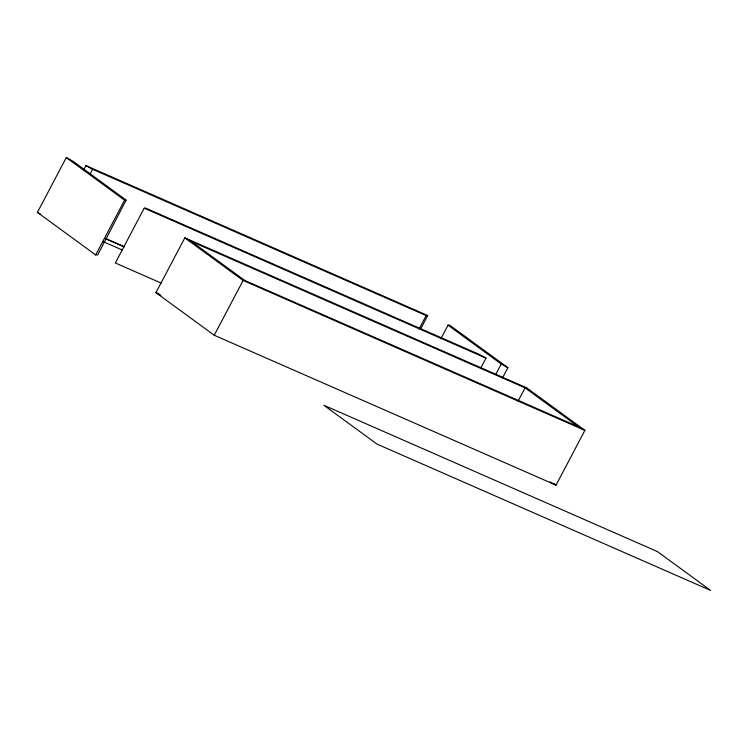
<?xml version="1.0" encoding="UTF-8"?>
<svg xmlns="http://www.w3.org/2000/svg" width="748" height="748" viewBox="0 0 748 748"><rect width="100%" height="100%" fill="white"/><g stroke="black" fill="none" stroke-linecap="round" stroke-linejoin="round"><path stroke-width="1.12" d="M37.4 212.367L66.292 157.576L72.949 161.241L126.122 200.099L97.754 254.862L95.688 254.956L37.4 212.367L40.355 213.993M83.748 169.74L85.927 165.607L427.716 315.525L420.628 328.961M89.863 174.434L92.584 169.272L426.164 315.591L427.716 315.525M95.688 254.956L124.579 200.165L126.122 200.099M480.553 368.446L486.004 358.105L479.346 354.44L145.767 208.131L144.214 208.196L115.332 262.978L161.259 283.127M214.237 335.244L243.119 280.453L244.671 280.388L578.251 426.706L584.908 430.371L556.026 485.153L214.237 335.244L155.939 292.655L184.831 237.864L526.62 387.782L584.908 430.371L243.119 280.453L184.831 237.864L191.488 241.529L525.068 387.847L578.251 426.706M419.095 328.998L426.164 315.591M440.983 338.601L448.052 325.184L449.604 325.118L507.892 367.707L502.441 378.049M495.793 374.355L501.235 364.042L448.052 325.184M517.999 401.265L525.068 387.847L526.62 387.782M144.214 208.196L486.004 358.105M106.01 238.677L124.187 246.653M104.954 238.472L124.168 246.896M103.271 241.669L122.476 250.094M159.146 294.058L155.939 292.655L160.876 295.366M501.235 364.042L507.892 367.707M85.927 165.607L92.584 169.272M550.107 481.899L556.026 485.153L554.146 483.788M191.488 241.529L244.671 280.388M66.292 157.576L124.579 200.165M657.417 551.566L323.837 405.248L377.02 444.106L710.6 590.424L657.417 551.566"/></g></svg>
